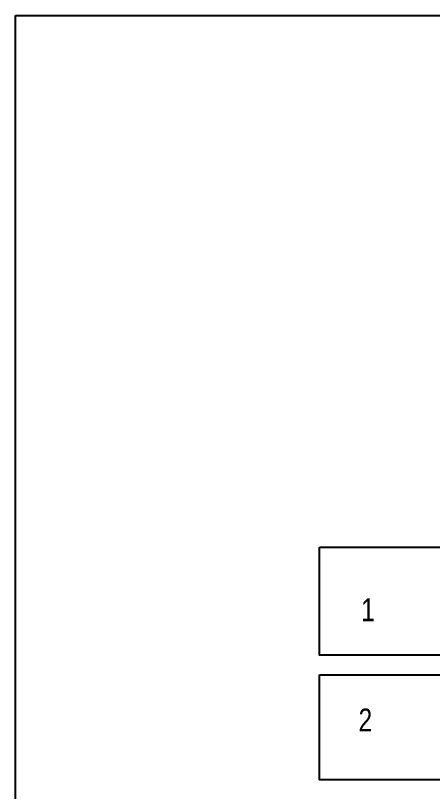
# Model space of a CAD drawing. Header units: centimetres. Extents: x -6122352 to 6876996, y -1694241 to 2592194.
# Drawn here: x 3211363 to 3302971, y 749068 to 919492 of the extents above; entities that cross this region are included whole.
import ezdxf

# ---------------------------------------------------------------- set-up
doc = ezdxf.new("R2010")
doc.units = ezdxf.units.CM
doc.header["$MEASUREMENT"] = 0
doc.layers.add('00-MI-DIM', color=7, linetype='Continuous')
doc.styles.add('Arial Narrow', font='ARIALN.TTF', dxfattribs={"width": 0.95, "height": 500})

msp = doc.modelspace()

# ---------------------------------------------------------------- linework, layer by layer
for points in [[(3211363.15958, 919491.60987), (4157693.39982, 919491.60987), (4157693.39982, -460680.45121), (3211363.15958, -460680.45121)], [(3278170.28592, 802757.28808), (3588252.33865, 802757.28808), (3588252.33865, 779039.77254), (3278170.28592, 779039.77254)], [(3278170.28592, 774672.96272), (3619170.65253, 774672.96272), (3619170.65253, 751626.79873), (3278170.28592, 751626.79873)]]:
    msp.add_lwpolyline(points, close=True)

# ---------------------------------------------------------------- texts
at = {"layer": '00-MI-DIM', "color": 6, "char_height": 5000, "attachment_point": 1, "style": 'Arial Narrow'}
for s, insert in [('1', (3287285.05048, 791453.72357)), ('2', (3286716.69717, 767277.1999))]:
    msp.add_mtext_dynamic_manual_height_columns(s, width=73699.0314771, gutter_width=2500, heights=[0], dxfattribs=dict(at, insert=insert))

doc.saveas('drawing.dxf')
